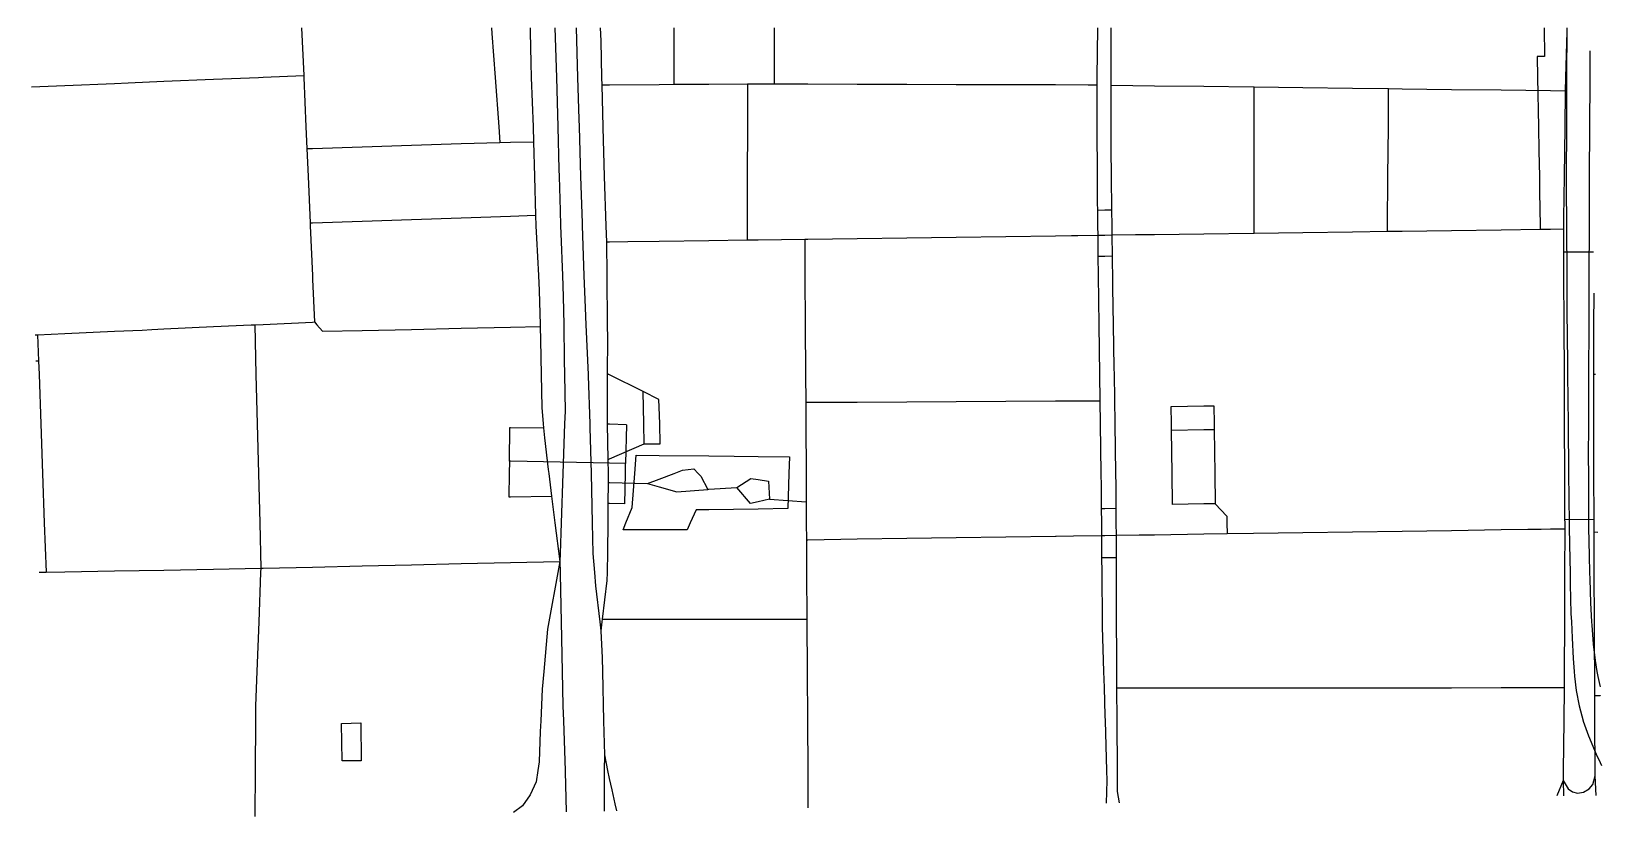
# Model space of a CAD drawing. Header units: inches. Extents: x 2 to 961, y 2 to 1072.
# Drawn here: x 10 to 961, y 2 to 478 of the extents above; entities that cross this region are included whole.
import ezdxf

# ---------------------------------------------------------------- set-up
doc = ezdxf.new("R2010")
doc.units = ezdxf.units.IN
doc.header["$MEASUREMENT"] = 0
for name, color, linetype, true_color in [('major_roads', 7, 'Continuous', 0xffffff), ('minor_roads', 7, 'Continuous', 0xffffff), ('parks', 7, 'Continuous', 0xffffff), ('paths', 7, 'Continuous', 0xffffff), ('railways', 7, 'Continuous', 0xffffff)]:
    doc.layers.add(name, color=color, linetype=linetype, true_color=true_color)

msp = doc.modelspace()

# ---------------------------------------------------------------- linework, layer by layer
at = {"layer": 'major_roads'}
for points in [[(311.86, 480, 31.97), (311.9, 477.65, 32.17)], [(311.9, 477.65, 32.17), (312.17, 458.89, 33.77)], [(326.87, 480, 34.78), (327.7, 450, 38.81)], [(340.73, 450, 45.06), (339.85, 480, 40.23)], [(354.82, 472.09, 48.88), (354.53, 480, 47.47)], [(655.43, 480, 51.99), (655.15, 450, 43.52)], [(663.72, 476.64, 52.7), (663.75, 480, 53.69)], [(663.79, 450, 44.84), (663.72, 476.64, 52.7)], [(939.77, 477.86, 11.72), (939.06, 450, 13.32)], [(939.82, 480, 11.59), (939.77, 477.86, 11.72)], [(355.31, 450, 52.69), (354.82, 472.09, 48.88)], [(312.17, 458.89, 33.77), (312.5, 450, 34.6)], [(312.5, 450, 34.6), (313.61, 420, 35.95)], [(327.7, 450, 38.81), (328.54, 420, 42.92)], [(341.48, 424.59, 51.29), (340.73, 450, 45.06)], [(355.42, 445.3, 54.34), (355.31, 450, 52.69)], [(655.15, 450, 43.52), (655.11, 445.35, 42.26)], [(663.8, 445.07, 43.38), (663.79, 450, 44.84)], [(939.06, 450, 13.32), (938.85, 441.68, 13.72)], [(355.98, 420, 63.38), (355.42, 445.3, 54.34)], [(655.11, 445.35, 42.26), (655.21, 420, 35.44)], [(663.81, 420, 35.91), (663.8, 445.07, 43.38)], [(938.85, 441.68, 13.72), (938.57, 420, 14.77)], [(313.61, 420, 35.95), (313.94, 410.9, 35.92)], [(328.54, 420, 42.92), (329.26, 394.16, 43.16)], [(341.63, 420, 52.45), (341.48, 424.59, 51.29)], [(342.63, 390, 55.09), (341.63, 420, 52.45)], [(355.98, 419.64, 63.43), (355.98, 420, 63.38)], [(356.95, 390, 68.21), (355.98, 419.64, 63.43)], [(655.21, 420, 35.44), (655.33, 390, 30.17)], [(663.81, 406.61, 33.22), (663.81, 420, 35.91)], [(938.57, 420, 14.77), (938.18, 390, 16.09)], [(313.94, 410.9, 35.92), (314.44, 390, 35.74)], [(664.02, 390, 29.89), (663.81, 406.61, 33.22)], [(329.26, 394.16, 43.16), (329.38, 390, 43.2)], [(314.44, 390, 35.74), (315, 366.49, 32.53)], [(329.38, 390, 43.2), (330, 369.35, 35.55)], [(343.57, 361.88, 44.31), (342.63, 390, 55.09)], [(357.92, 360, 55.78), (356.95, 390, 68.21)], [(655.33, 390, 30.17), (655.39, 374.07, 29.37)], [(664.26, 369.76, 28.52), (664.02, 390, 29.89)], [(938.18, 390, 16.09), (937.86, 364.79, 18.12)], [(655.39, 374.07, 29.37), (655.45, 369.53, 29.15)], [(315, 366.49, 32.53), (315.32, 360, 31.58)], [(330, 369.35, 35.55), (330.28, 360, 32.19)], [(343.63, 360, 43.59), (343.57, 361.88, 44.31)], [(655.45, 369.53, 29.15), (655.58, 360, 28.66)], [(664.38, 360, 27.84), (664.26, 369.76, 28.52)], [(937.86, 364.79, 18.12), (937.79, 360, 18.51)], [(315.32, 360, 31.58), (315.68, 352.57, 31.22)], [(315.68, 352.57, 31.22), (316.89, 330, 30.11)], [(330.28, 360, 32.19), (330.42, 355.4, 32.04)], [(330.42, 355.4, 32.04), (331.41, 330, 31.02)], [(344.63, 330, 36.38), (343.63, 360, 43.59)], [(358.24, 350.14, 51.41), (357.92, 360, 55.78)], [(510, 352.2, 24.07), (480, 351.79, 25.19)], [(540, 352.6, 25.02), (510, 352.2, 24.07)], [(570, 353.01, 26.21), (540, 352.6, 25.02)], [(600, 353.42, 28.27), (570, 353.01, 26.21)], [(630, 353.83, 30.38), (600, 353.42, 28.27)], [(639.69, 353.96, 29.84), (630, 353.83, 30.38)], [(643.69, 354.01, 29.62), (639.69, 353.96, 29.84)], [(655.65, 354.17, 28.96), (643.69, 354.01, 29.62)], [(655.58, 360, 28.66), (655.65, 354.17, 28.96)], [(660, 354.24, 28.72), (655.65, 354.17, 28.96)], [(655.65, 354.17, 28.96), (655.82, 341.63, 29.59)], [(664.45, 354.3, 28.13), (660, 354.24, 28.72)], [(664.45, 354.3, 28.13), (664.38, 360, 27.84)], [(678.57, 354.5, 26.26), (664.44, 354.3, 28.13)], [(664.63, 341.77, 28.75), (664.45, 354.3, 28.13)], [(682.21, 354.53, 25.78), (678.57, 354.5, 26.26)], [(690, 354.64, 24.75), (682.21, 354.53, 25.78)], [(720, 355.05, 20.49), (690, 354.64, 24.75)], [(750, 355.46, 17.82), (720, 355.05, 20.49)], [(750.46, 355.47, 17.82), (750, 355.46, 17.82)], [(780, 355.87, 17.58), (750.46, 355.47, 17.82)], [(810, 356.27, 19.26), (780, 355.87, 17.58)], [(831.29, 356.56, 20.09), (810, 356.27, 19.26)], [(840, 356.68, 20.42), (831.29, 356.56, 20.09)], [(870, 357.09, 20.08), (840, 356.68, 20.42)], [(900, 357.5, 18.86), (870, 357.09, 20.08)], [(923.79, 357.82, 18.72), (900, 357.5, 18.86)], [(930, 357.9, 18.69), (923.79, 357.82, 18.72)], [(937.76, 358.01, 18.72), (930, 357.9, 18.69)], [(937.79, 360, 18.51), (937.76, 358.01, 18.72)], [(937.76, 358.01, 18.72), (937.83, 344.35, 20.17)], [(360, 350.17, 52.67), (358.24, 350.14, 51.41)], [(358.44, 330, 41.99), (358.24, 350.14, 51.41)], [(371.08, 350.32, 64.45), (360, 350.17, 52.67)], [(390, 350.57, 84.66), (371.08, 350.32, 64.45)], [(420, 350.98, 90.76), (390, 350.57, 84.66)], [(443.24, 351.29, 68.09), (420, 350.98, 90.76)], [(450, 351.38, 61.49), (443.24, 351.29, 68.09)], [(478.2, 351.76, 27.38), (450, 351.38, 61.49)], [(478.19, 351.76, 27.39), (478.31, 330, 21.92)], [(480, 351.79, 25.19), (478.2, 351.76, 27.38)], [(937.83, 344.35, 20.17), (937.89, 330, 21.7)], [(655.82, 341.63, 29.59), (655.97, 330, 30.18)], [(664.69, 337.57, 28.95), (664.63, 341.77, 28.75)], [(664.8, 330, 29.32), (664.69, 337.57, 28.95)], [(316.89, 330, 30.11), (317.38, 320.79, 28.99)], [(331.41, 330, 31.02), (331.91, 317.29, 29.6)], [(345.28, 310.32, 31.81), (344.63, 330, 36.38)], [(358.74, 300, 31.17), (358.44, 330, 41.99)], [(478.31, 330, 21.92), (478.48, 300, 22.28)], [(655.97, 330, 30.18), (656.37, 300, 31.16)], [(664.91, 322.52, 29.74), (664.8, 330, 29.32)], [(937.89, 330, 21.7), (938.02, 300, 23.77)], [(317.38, 320.79, 28.99), (317.9, 300, 26.46)], [(331.91, 317.29, 29.6), (332.14, 300, 27.43)], [(665.27, 300, 30.99), (664.91, 322.52, 29.74)], [(956.3, 300, 23.25), (956.37, 319.14, 21.97)], [(345.75, 300, 29.35), (345.28, 310.32, 31.81)], [(317.9, 300, 26.46), (317.92, 298.94, 26.27)], [(317.92, 298.94, 26.27), (318.12, 290.82, 24.86)], [(332.14, 300, 27.43), (332.43, 278.54, 23.49)], [(347.11, 270, 23.22), (345.75, 300, 29.35)], [(358.83, 291.77, 29.29), (358.74, 300, 31.17)], [(478.48, 300, 22.28), (478.64, 270, 25.62)], [(656.37, 300, 31.16), (656.77, 270, 25.95)], [(665.68, 274.07, 26.82), (665.27, 300, 30.99)], [(938.02, 300, 23.77), (938.15, 270, 23.93)], [(956.18, 270, 23.6), (956.3, 300, 23.25)], [(318.12, 290.82, 24.86), (318.49, 270, 21.23)], [(358.74, 270.3, 24.32), (358.83, 291.77, 29.29)], [(332.43, 278.54, 23.49), (332.57, 270, 21.91)], [(318.49, 270, 21.23), (318.85, 249.94, 18.39)], [(332.57, 270, 21.91), (332.96, 247.8, 18.39)], [(347.15, 269.2, 23.08), (347.11, 270, 23.22)], [(348.14, 240, 18.25), (347.15, 269.2, 23.08)], [(358.66, 249.47, 20.66), (358.74, 270, 24.26)], [(358.74, 270, 24.26), (358.74, 270.3, 24.32)], [(478.64, 270, 25.62), (478.74, 253.09, 27.34)], [(656.77, 270, 25.95), (656.98, 254.08, 22.32)], [(665.74, 270, 26.16), (665.68, 274.07, 26.82)], [(666.22, 240, 19.58), (665.74, 270, 26.16)], [(938.15, 270, 23.93), (938.28, 240, 23.31)], [(956.18, 269.91, 23.6), (956.18, 270, 23.6)], [(957.15, 269.93, 23.58), (956.18, 269.91, 23.6)], [(956.23, 240, 23.16), (956.18, 269.91, 23.6)], [(318.85, 249.94, 18.39), (319.72, 240, 16.97)], [(332.96, 247.8, 18.39), (332.69, 240, 17.13)], [(358.79, 240, 19.02), (358.66, 249.47, 20.66)], [(478.74, 253.09, 27.34), (478.81, 240, 28.68)], [(656.98, 254.08, 22.32), (657.16, 240, 19.09)], [(319.72, 240, 16.97), (319.93, 237.58, 16.85)], [(332.69, 240, 17.13), (331.66, 210, 14.81)], [(348.21, 237.78, 18.04), (348.14, 240, 18.25)], [(358.79, 239.88, 19.01), (358.79, 240, 19.02)], [(359.08, 218.53, 16.67), (358.79, 239.88, 19.01)], [(478.81, 240, 28.68), (478.97, 210, 28.55)], [(657.16, 240, 19.09), (657.56, 210, 16.59)], [(666.69, 210, 16.54), (666.22, 240, 19.58)], [(938.28, 240, 23.31), (938.41, 210, 23.21)], [(956.27, 210, 23.21), (956.23, 240, 23.16)], [(319.93, 237.58, 16.85), (320.46, 231.57, 16.55)], [(320.46, 231.57, 16.55), (322.76, 212.33, 15.43)], [(348.94, 210, 15.39), (348.21, 237.78, 18.04)], [(322.76, 212.33, 15.43), (323.05, 210, 15.27)], [(323.05, 210, 15.27), (324.82, 196.13, 15.69)], [(331.66, 210, 14.81), (330.64, 180, 15.5)], [(349.2, 199.99, 15.3), (348.94, 210, 15.39)], [(359.21, 210, 15.73), (359.08, 218.53, 16.67)], [(359.29, 204.59, 15.58), (359.21, 210, 15.73)], [(478.97, 210, 28.55), (479.07, 192.74, 26.78)], [(657.56, 210, 16.59), (657.66, 202.26, 17.19)], [(666.81, 202.81, 16.92), (666.69, 210, 16.54)], [(938.41, 210, 23.21), (938.49, 191.57, 23.36)], [(956.31, 182.05, 23.9), (956.27, 210, 23.21)], [(349.63, 180, 15.09), (349.2, 199.99, 15.3)], [(359.19, 191.76, 15.22), (359.29, 204.59, 15.58)], [(657.66, 202.26, 17.19), (657.72, 196.06, 17.67)], [(666.87, 188.96, 17.66), (666.81, 202.81, 16.92)], [(324.82, 196.13, 15.69), (326.87, 180, 16.01)], [(359.11, 180, 14.89), (359.19, 191.76, 15.22)], [(479.07, 192.74, 26.78), (479.14, 180, 25.47)], [(657.72, 196.06, 17.67), (657.78, 188.77, 18.24)], [(938.49, 191.57, 23.36), (938.53, 182.23, 23.43)], [(657.78, 188.77, 18.24), (657.86, 180, 18.92)], [(666.91, 180, 18.14), (666.87, 188.96, 17.66)], [(938.53, 182.23, 23.43), (938.54, 180, 23.45)], [(956.31, 180, 23.95), (956.31, 182.05, 23.9)], [(326.87, 180, 16.01), (329.84, 156.71, 17.55)], [(330.64, 180, 15.5), (330, 161.45, 17.11)], [(350.02, 161.56, 15.92), (349.63, 180, 15.09)], [(358.99, 162.49, 15.37), (359.11, 180, 14.89)], [(479.14, 180, 25.47), (479.21, 169.64, 23.99)], [(600, 171.38, 31.06), (570, 170.95, 33.58)], [(630, 171.82, 25), (600, 171.38, 31.06)], [(630.44, 171.82, 24.91), (630, 171.82, 25)], [(641.09, 171.97, 22.89), (630.44, 171.82, 24.91)], [(657.93, 172.21, 19.7), (641.09, 171.97, 22.89)], [(657.86, 180, 18.92), (657.93, 172.21, 19.7)], [(660, 172.24, 19.31), (657.93, 172.21, 19.7)], [(657.93, 172.21, 19.7), (658.04, 159.01, 21.03)], [(666.94, 172.34, 18.8), (660, 172.24, 19.31)], [(666.94, 172.34, 18.8), (666.91, 180, 18.14)], [(680.83, 172.54, 17.79), (666.94, 172.34, 18.8)], [(666.99, 159.14, 19.94), (666.94, 172.34, 18.8)], [(689.84, 172.68, 17.15), (680.83, 172.54, 17.79)], [(690, 172.68, 17.14), (689.84, 172.68, 17.15)], [(720, 173.11, 16.98), (690, 172.68, 17.14)], [(734.14, 173.32, 17.22), (720, 173.11, 16.98)], [(750, 173.55, 17.49), (734.14, 173.32, 17.22)], [(780, 173.99, 17.86), (750, 173.55, 17.49)], [(810, 174.43, 17.81), (780, 173.99, 17.86)], [(840, 174.86, 18.1), (810, 174.43, 17.81)], [(870, 175.3, 19.33), (840, 174.86, 18.1)], [(900, 175.74, 21.3), (870, 175.3, 19.33)], [(916.28, 175.98, 22.29), (900, 175.74, 21.3)], [(924.39, 176.09, 22.77), (916.28, 175.98, 22.29)], [(930, 176.17, 23.11), (924.39, 176.09, 22.77)], [(938.56, 176.3, 23.4), (930, 176.17, 23.11)], [(938.56, 176.3, 23.4), (938.46, 150, 23.03)], [(938.54, 180, 23.45), (938.56, 176.3, 23.4)], [(956.31, 174.58, 23.99), (956.31, 180, 23.95)], [(956.38, 162.09, 24.08), (956.31, 174.58, 23.99)], [(358.63, 150, 15.75), (358.99, 162.49, 15.37)], [(480, 169.65, 24.07), (479.21, 169.64, 23.99)], [(479.21, 169.64, 23.99), (479.32, 150, 21.19)], [(510, 170.08, 27.94), (480, 169.65, 24.07)], [(540, 170.51, 31.91), (510, 170.08, 27.94)], [(570, 170.95, 33.58), (540, 170.51, 31.91)], [(956.45, 150, 24.17), (956.38, 162.09, 24.08)], [(120, 152.02, 32.1), (148.67, 152.55, 32.3)], [(148.67, 152.55, 32.3), (150, 152.58, 32.31)], [(150, 152.58, 32.31), (180, 153.27, 34.1)], [(180, 153.27, 34.1), (210, 153.96, 36.47)], [(210, 153.96, 36.47), (240, 154.65, 36.42)], [(240, 154.65, 36.42), (270, 155.34, 32.23)], [(270, 155.34, 32.23), (300, 156.03, 24.14)], [(300, 156.03, 24.14), (329.84, 156.71, 17.55)], [(329.84, 156.71, 17.55), (328.63, 150, 18.42)], [(330, 161.45, 17.11), (329.84, 156.71, 17.55)], [(329.84, 156.71, 17.55), (329.98, 150, 18.1)], [(350.98, 150, 16.37), (350.02, 161.56, 15.92)], [(658.04, 159.01, 21.03), (658.12, 150, 21.94)], [(667.01, 151.4, 20.61), (666.99, 159.14, 19.94)], [(14.34, 150.1, 37.89), (18.56, 150.13, 37.45)], [(18.56, 150.13, 37.45), (30, 150.34, 36.25)], [(30, 150.34, 36.25), (60, 150.9, 34.23)], [(60, 150.9, 34.23), (90, 151.46, 33)], [(90, 151.46, 33), (120, 152.02, 32.1)], [(328.63, 150, 18.42), (323.22, 120, 22.98)], [(329.98, 150, 18.1), (330, 149.03, 18.2)], [(330, 149.03, 18.2), (330.61, 120, 21.18)], [(351.65, 141.82, 16.75), (350.98, 150, 16.37)], [(355.65, 121.67, 17.19), (358.49, 145.15, 15.93)], [(358.49, 145.15, 15.93), (358.63, 150, 15.75)], [(479.32, 150, 21.19), (479.48, 121.76, 18.01)], [(658.12, 150, 21.94), (658.38, 120, 22.17)], [(667.01, 150, 20.73), (667.01, 151.4, 20.61)], [(667.11, 120, 21.27), (667.01, 150, 20.73)], [(938.46, 150, 23.03), (938.35, 120, 21.26)], [(956.61, 120, 22.88), (956.45, 150, 24.17)], [(354.16, 120, 17.5), (351.65, 141.82, 16.75)], [(322.42, 115.57, 23.41), (320.1, 90, 25.18)], [(323.22, 120, 22.98), (322.42, 115.57, 23.41)], [(330.61, 120, 21.18), (331.25, 90, 22.99)], [(354.79, 114.58, 17.64), (354.16, 120, 17.5)], [(354.79, 114.58, 17.64), (355.44, 120, 17.3)], [(355.67, 98.33, 18.22), (354.79, 114.58, 17.64)], [(355.44, 120, 17.3), (355.65, 121.67, 17.19)], [(479.48, 121.76, 18.01), (479.49, 120, 17.82)], [(479.49, 120, 17.82), (479.66, 90, 16.05)], [(658.38, 120, 22.17), (658.4, 116.96, 22.09)], [(658.4, 116.96, 22.09), (659.18, 90, 21.38)], [(667.17, 100.57, 20.95), (667.11, 120, 21.27)], [(938.35, 120, 21.26), (938.24, 90, 18.4)], [(956.7, 103.95, 21.39), (956.61, 120, 22.88)], [(355.86, 90, 18.56), (355.67, 98.33, 18.22)], [(667.23, 90, 20.77), (667.17, 100.57, 20.95)], [(956.78, 90, 20.1), (956.7, 103.95, 21.39)], [(320.1, 90, 25.18), (319.13, 79.32, 25.28)], [(331.25, 90, 22.99), (331.69, 69.13, 23.07)], [(356.54, 60, 19.33), (355.86, 90, 18.56)], [(479.66, 90, 16.05), (479.82, 60, 16.67)], [(659.18, 90, 21.38), (659.47, 80.25, 21.4)], [(667.29, 79.85, 20.83), (667.23, 90, 20.77)], [(938.24, 90, 18.4), (938.21, 79.99, 17.34)], [(956.86, 75.46, 18.43), (956.78, 90, 20.1)], [(319.13, 79.32, 25.28), (318.21, 60, 25.25)], [(659.47, 80.25, 21.4), (660, 63.18, 21.43)], [(667.4, 60, 20.93), (667.29, 79.85, 20.83)], [(938.21, 79.99, 17.34), (938, 60, 15.22)], [(331.69, 69.13, 23.07), (331.99, 60, 23.1)], [(956.9, 60, 16.64), (956.86, 75.46, 18.43)], [(318.21, 60, 25.25), (317.92, 53.68, 25.39)], [(331.99, 60, 23.1), (332.98, 30, 23.87)], [(357.01, 39.37, 19.98), (356.54, 60, 19.33)], [(479.82, 60, 16.67), (479.99, 30, 18.71)], [(660, 63.18, 21.43), (660.1, 60, 21.44)], [(660.1, 60, 21.44), (661.04, 30, 21.63)], [(667.57, 30, 21.22), (667.4, 60, 20.93)], [(938, 60, 15.22), (937.68, 30, 12.36)], [(956.99, 30, 13.37), (956.9, 60, 16.64)], [(317.92, 53.68, 25.39), (317.2, 35.2, 25.76)], [(356.97, 30, 20.31), (357.01, 39.37, 19.98)], [(358.97, 30, 20.02), (357.01, 39.37, 19.98)], [(316.43, 30, 25.92), (315.43, 23.18, 26.02)], [(317.2, 35.2, 25.76), (316.43, 30, 25.92)], [(332.98, 30, 23.87), (333.01, 29.31, 23.88)], [(333.01, 29.31, 23.88), (333.68, 5.02, 24.26)], [(356.88, 8.44, 21.09), (356.97, 30, 20.31)], [(360, 25.09, 20.05), (358.97, 30, 20.02)], [(479.99, 30, 18.71), (480, 28.76, 18.79)], [(480, 28.76, 18.79), (480.12, 7.34, 20.19)], [(661.04, 30, 21.63), (661.23, 24, 21.8)], [(667.65, 17.24, 21.59), (667.57, 30, 21.22)], [(937.68, 30, 12.36), (937.61, 23.87, 11.91)], [(956.99, 26.83, 13.09), (956.99, 30, 13.37)], [(315.43, 23.18, 26.02), (311.78, 15.19, 26.35)], [(361.42, 18.29, 20.16), (360, 25.09, 20.05)], [(661.23, 24, 21.8), (660.81, 10.21, 22.26)], [(937.61, 23.87, 11.91), (933.79, 14.53, 11.07)], [(937.61, 23.87, 11.91), (937.77, 14.6, 11.24)], [(937.61, 23.87, 11.91), (940.69, 18.92, 11.68)], [(953.35, 18.78, 12.22), (955.54, 21.53, 12.56)], [(955.54, 21.53, 12.56), (956.99, 26.83, 13.09)], [(957.55, 14.91, 12.07), (956.99, 26.83, 13.09)], [(311.78, 15.19, 26.35), (307.19, 8.54, 26.69)], [(363.32, 9.78, 20.28), (361.42, 18.29, 20.16)], [(364.25, 5.51, 20.35), (363.32, 9.78, 20.28)], [(668.76, 10.33, 21.72), (667.65, 17.24, 21.59)], [(940.69, 18.92, 11.68), (943.28, 17.08, 11.65)], [(943.28, 17.08, 11.65), (946.38, 16.3, 11.72)], [(946.38, 16.3, 11.72), (949.96, 16.86, 11.92)], [(949.96, 16.86, 11.92), (953.35, 18.78, 12.22)], [(307.19, 8.54, 26.69), (301.83, 4.52, 27.07)], [(356.95, 5.39, 21.19), (356.88, 8.44, 21.09)]]:
    msp.add_polyline3d(points, dxfattribs=at)
at = {"layer": 'minor_roads'}
for points in [[(173.38, 480, 37.2), (174.63, 451.14, 36.52)], [(459.7, 480, 26.48), (459.63, 450, 24.13)], [(68.22, 446.71, 29.41), (90, 447.62, 29.13)], [(90, 447.62, 29.13), (120, 448.87, 30.09)], [(120, 448.87, 30.09), (147.23, 450, 33.27)], [(147.23, 450, 33.27), (150, 450.12, 33.6)], [(150, 450.12, 33.6), (174.63, 451.14, 36.52)], [(174.63, 451.14, 36.52), (174.68, 450, 36.5)], [(174.68, 450, 36.5), (175.98, 420, 38.54)], [(459.63, 450, 24.13), (459.62, 445.85, 24.17)], [(9.69, 444.27, 29.08), (30, 445.11, 29.59)], [(30, 445.11, 29.59), (60, 446.37, 29.52)], [(60, 446.37, 29.52), (68.22, 446.71, 29.41)], [(443.6, 445.89, 29.58), (443.5, 420, 32.74)], [(450, 445.87, 23.52), (443.6, 445.89, 29.58)], [(459.62, 445.85, 24.17), (450, 445.87, 23.52)], [(480, 445.8, 25.55), (459.62, 445.85, 24.17)], [(510, 445.72, 29.16), (480, 445.8, 25.55)], [(540, 445.65, 32.25), (510, 445.72, 29.16)], [(570, 445.57, 34.37), (540, 445.65, 32.25)], [(600, 445.5, 36.42), (570, 445.57, 34.37)], [(630, 445.42, 38.89), (600, 445.5, 36.42)], [(649.82, 445.37, 41.55), (630, 445.42, 38.89)], [(655.11, 445.35, 42.26), (649.82, 445.37, 41.55)], [(690, 444.75, 46.97), (663.8, 445.07, 43.38)], [(720, 444.38, 51.43), (690, 444.75, 46.97)], [(750, 444, 44.93), (720, 444.38, 51.43)], [(750.47, 444, 44.78), (750, 444, 44.93)], [(780, 443.63, 35.3), (750.47, 444, 44.78)], [(750.47, 420, 32.2), (750.47, 444, 44.78)], [(810, 443.26, 25.06), (780, 443.63, 35.3)], [(831.87, 443, 18.82), (810, 443.26, 25.06)], [(831.72, 420, 18.29), (831.87, 443, 18.82)], [(840, 442.89, 16.51), (831.87, 443, 18.82)], [(870, 442.52, 12.41), (840, 442.89, 16.51)], [(900, 442.15, 11.54), (870, 442.52, 12.41)], [(930, 441.78, 13.08), (900, 442.15, 11.54)], [(938.85, 441.68, 13.72), (930, 441.78, 13.08)], [(175.98, 420, 38.54), (176.55, 406.85, 40.11)], [(443.5, 420, 32.74), (443.38, 390, 55.64)], [(750.47, 390, 21.35), (750.47, 420, 32.2)], [(831.51, 390, 18.67), (831.72, 420, 18.29)], [(240, 408.9, 35.95), (270, 409.86, 30.99)], [(270, 409.86, 30.99), (293.48, 410.62, 29.63)], [(293.48, 410.62, 29.63), (300, 410.71, 29.27)], [(300, 410.71, 29.27), (313.94, 410.9, 35.92)], [(176.55, 406.85, 40.11), (180, 406.96, 40.64)], [(176.55, 406.85, 40.11), (177.28, 390, 42.14)], [(180, 406.96, 40.64), (210, 407.93, 40.94)], [(210, 407.93, 40.94), (240, 408.9, 35.95)], [(177.28, 390, 42.14), (178.5, 361.76, 43.59)], [(443.38, 390, 55.64), (443.27, 360, 76.98)], [(750.47, 360, 17.83), (750.47, 390, 21.35)], [(831.31, 360, 20.01), (831.51, 390, 18.67)], [(178.5, 361.76, 43.59), (180, 361.81, 43.93)], [(178.5, 361.76, 43.59), (178.58, 360, 43.69)], [(180, 361.81, 43.93), (210, 362.85, 44.79)], [(210, 362.85, 44.79), (240, 363.89, 40.43)], [(240, 363.89, 40.43), (270, 364.93, 34.02)], [(270, 364.93, 34.02), (300, 365.97, 30.67)], [(300, 365.97, 30.67), (315, 366.49, 32.53)], [(178.58, 360, 43.69), (179.89, 330, 32.9)], [(443.27, 360, 76.98), (443.24, 351.29, 68.09)], [(750.47, 355.47, 17.82), (750.47, 360, 17.83)], [(831.29, 356.56, 20.09), (831.31, 360, 20.01)], [(179.89, 330, 32.9), (180, 327.43, 32.17)], [(180, 327.43, 32.17), (181.12, 301.8, 24.89)], [(30, 294.73, 29.41), (60, 296.13, 29.95)], [(60, 296.13, 29.95), (76.82, 296.91, 29.05)], [(76.82, 296.91, 29.05), (82.68, 297.19, 28.74)], [(82.68, 297.19, 28.74), (90, 297.54, 28.36)], [(90, 297.54, 28.36), (120, 298.94, 25.28)], [(120, 298.94, 25.28), (142.8, 300, 22.91)], [(142.8, 300, 22.91), (144.98, 300.1, 22.69)], [(144.98, 300.1, 22.69), (150, 300.34, 22.21)], [(144.98, 300.1, 22.69), (144.98, 300, 22.67)], [(144.98, 300, 22.67), (145.73, 270, 20.68)], [(150, 300.34, 22.21), (180, 301.74, 24.74)], [(180, 301.74, 24.74), (181.12, 301.8, 24.89)], [(181.12, 301.8, 24.89), (182.65, 300, 24.55)], [(182.65, 300, 24.55), (185.94, 296.14, 24.53)], [(185.94, 296.14, 24.53), (210, 296.65, 27.38)], [(210, 296.65, 27.38), (240, 297.29, 27.99)], [(240, 297.29, 27.99), (270, 297.93, 25.76)], [(270, 297.93, 25.76), (300, 298.56, 25.23)], [(300, 298.56, 25.23), (317.93, 298.95, 26.28)], [(12.07, 293.89, 28.68), (13.48, 293.95, 28.73)], [(13.48, 293.95, 28.73), (30, 294.73, 29.41)], [(13.48, 293.95, 28.73), (14.04, 278.23, 29.73)], [(12.32, 278.15, 29.69), (14.04, 278.23, 29.73)], [(14.04, 278.23, 29.73), (14.33, 270, 30.25)], [(14.33, 270, 30.25), (15.39, 240, 32.23)], [(145.73, 270, 20.68), (146.48, 240, 21.92)], [(359.35, 270, 24.31), (358.74, 270.3, 24.32)], [(360, 269.68, 24.31), (359.35, 270, 24.31)], [(380.34, 259.58, 24.53), (360, 269.68, 24.31)], [(389.85, 254.87, 24.6), (380.34, 259.58, 24.53)], [(380.66, 240, 21.02), (380.34, 259.58, 24.53)], [(390, 250.17, 23.75), (389.85, 254.87, 24.6)], [(390.32, 240, 21.91), (390, 250.17, 23.75)], [(478.74, 253.09, 27.34), (480, 253.1, 27.4)], [(480, 253.1, 27.4), (510, 253.27, 28.61)], [(510, 253.27, 28.61), (540, 253.43, 27.32)], [(540, 253.43, 27.32), (570, 253.6, 23.32)], [(570, 253.6, 23.32), (600, 253.77, 18.54)], [(600, 253.77, 18.54), (630, 253.93, 18.49)], [(630, 253.93, 18.49), (656.98, 254.08, 22.32)], [(700.2, 250.63, 21.67), (720, 250.91, 21.37)], [(700.36, 240, 20.45), (700.2, 250.63, 21.67)], [(720, 250.91, 21.37), (726.04, 251, 21.25)], [(726.04, 251, 21.25), (726.19, 240, 20.65)], [(15.39, 240, 32.23), (16.45, 210, 34.25)], [(146.48, 240, 21.92), (147.23, 210, 26.23)], [(380.85, 227.84, 19.61), (380.66, 240, 21.02)], [(390.69, 227.99, 20.51), (390.32, 240, 21.91)], [(700.41, 236.23, 20.09), (700.36, 240, 20.45)], [(726.19, 240, 20.65), (726.23, 236.63, 20.41)], [(700.41, 236.23, 20.09), (720, 236.53, 20.39)], [(700.78, 210, 17.6), (700.41, 236.23, 20.09)], [(720, 236.53, 20.39), (726.23, 236.63, 20.41)], [(726.23, 236.63, 20.41), (726.62, 210, 18.54)], [(359.09, 218.53, 16.67), (360, 218.92, 16.76)], [(360, 218.92, 16.76), (380.85, 227.84, 19.61)], [(380.85, 227.84, 19.61), (390, 227.98, 20.44)], [(390, 227.98, 20.44), (390.69, 227.99, 20.51)], [(16.45, 210, 34.25), (17.51, 180, 36.1)], [(147.23, 210, 26.23), (147.98, 180, 30.47)], [(701.04, 191.25, 17.17), (700.78, 210, 17.6)], [(726.62, 210, 18.54), (726.88, 191.62, 17.67)], [(720, 191.52, 17.5), (701.04, 191.25, 17.17)], [(726.88, 191.62, 17.67), (720, 191.52, 17.5)], [(726.88, 191.62, 17.67), (733.84, 184.06, 17.49)], [(733.84, 184.06, 17.49), (733.95, 180, 17.29)], [(17.51, 180, 36.1), (18.56, 150.13, 37.45)], [(147.98, 180, 30.47), (148.67, 152.55, 32.3)], [(733.95, 180, 17.29), (734.14, 173.32, 17.22)], [(956.31, 174.58, 23.99), (958.66, 174.43, 24.07)], [(148.67, 152.55, 32.3), (148.57, 150, 32.47)], [(148.57, 150, 32.47), (147.43, 120, 31.56)], [(147.43, 120, 31.56), (146.28, 90, 29.2)], [(355.65, 121.67, 17.19), (360, 121.67, 16.53)], [(360, 121.67, 16.53), (390, 121.69, 15.44)], [(390, 121.69, 15.44), (420, 121.71, 16.13)], [(420, 121.71, 16.13), (450, 121.73, 16.97)], [(450, 121.73, 16.97), (479.48, 121.76, 18.01)], [(146.28, 90, 29.2), (145.49, 69.25, 27.84)], [(690, 79.86, 19.17), (667.29, 79.85, 20.83)], [(720, 79.87, 17.49), (690, 79.86, 19.17)], [(750, 79.89, 16.08), (720, 79.87, 17.49)], [(780, 79.91, 15.18), (750, 79.89, 16.08)], [(810, 79.92, 14.73), (780, 79.91, 15.18)], [(840, 79.94, 14.37), (810, 79.92, 14.73)], [(870, 79.96, 14.17), (840, 79.94, 14.37)], [(900, 79.97, 14.82), (870, 79.96, 14.17)], [(930, 79.99, 16.63), (900, 79.97, 14.82)], [(938.21, 79.99, 17.34), (930, 79.99, 16.63)], [(145.49, 69.25, 27.84), (145.43, 60, 27.23)], [(956.86, 75.46, 18.43), (960, 75.33, 18.68)], [(960, 75.33, 18.68), (960.24, 75.31, 18.67)], [(145.43, 60, 27.23), (145.24, 30, 26.29)], [(145.24, 30, 26.29), (145.06, 2.03, 25.95)]]:
    msp.add_polyline3d(points, dxfattribs=at)
at = {"layer": 'parks'}
for points in [[(375.25, 210, 17.04), (376.13, 221.09, 18.41)], [(376.13, 221.09, 18.41), (390, 220.93, 19.6)], [(390, 220.93, 19.6), (420, 220.57, 22.37)], [(420, 220.57, 22.37), (435.33, 220.39, 23.95)], [(435.33, 220.39, 23.95), (450, 220.22, 25.47)], [(450, 220.22, 25.47), (468.96, 220.01, 27.51)], [(468.96, 220.01, 27.51), (468.61, 210, 27.26)], [(373.6, 189.32, 16.09), (375.25, 210, 17.04)], [(468.61, 210, 27.26), (467.85, 188.69, 25.05)], [(369.86, 180, 15.49), (373.6, 189.32, 16.09)], [(412.42, 187.87, 19.32), (408.81, 180, 18.51)], [(420, 187.98, 20.06), (412.42, 187.87, 19.32)], [(450, 188.42, 22.95), (420, 187.98, 20.06)], [(467.85, 188.69, 25.05), (450, 188.42, 22.95)], [(368.2, 175.89, 15.43), (369.86, 180, 15.49)], [(390, 175.88, 16.64), (368.2, 175.89, 15.43)], [(406.91, 175.87, 18.14), (390, 175.88, 16.64)], [(408.81, 180, 18.51), (406.91, 175.87, 18.14)], [(197.47, 58.51, 27.71), (209.26, 58.79, 28.25)], [(197.93, 35.89, 26.02), (197.47, 58.51, 27.71)], [(209.26, 58.79, 28.25), (209.54, 35.89, 26.28)], [(209.54, 35.89, 26.28), (197.93, 35.89, 26.02)]]:
    msp.add_polyline3d(points, dxfattribs=at)
at = {"layer": 'paths'}
for points in [[(288.38, 480, 29.54), (288.64, 476.55, 29.63)], [(288.64, 476.55, 29.63), (290.59, 450, 30.48)], [(399.14, 450, 65.36), (399.12, 480, 60.45)], [(926.05, 480, 10.74), (926.31, 462.7, 11.74)], [(926.31, 462.7, 11.74), (921.87, 462.63, 11.51)], [(921.87, 462.63, 11.51), (922.11, 450, 12.24)], [(290.59, 450, 30.48), (292.79, 420, 29.74)], [(399.15, 445.6, 67.18), (399.14, 450, 65.36)], [(922.11, 450, 12.24), (922.66, 420, 13.86)], [(360, 445.33, 56.9), (355.42, 445.3, 54.34)], [(390, 445.53, 73.86), (360, 445.33, 56.9)], [(399.15, 445.6, 67.18), (390, 445.53, 73.86)], [(420, 445.73, 51.97), (399.15, 445.6, 67.18)], [(443.6, 445.89, 29.58), (420, 445.73, 51.97)], [(292.79, 420, 29.74), (293.48, 410.62, 29.63)], [(922.66, 420, 13.86), (922.92, 405.53, 14.68)], [(922.92, 405.53, 14.68), (923.21, 390, 15.54)], [(923.21, 390, 15.54), (923.38, 380.67, 16.45)], [(923.38, 380.67, 16.45), (923.76, 360, 18.46)], [(655.45, 369.53, 29.15), (660, 369.65, 28.93)], [(660, 369.65, 28.93), (664.26, 369.76, 28.52)], [(923.76, 360, 18.46), (923.79, 357.82, 18.72)], [(937.83, 344.35, 20.17), (955.97, 344.34, 20.02)], [(655.82, 341.63, 29.59), (660, 341.69, 29.39)], [(660, 341.69, 29.39), (664.63, 341.77, 28.75)], [(360, 239.83, 19.09), (358.8, 239.89, 19.01)], [(370.24, 239.36, 19.98), (360, 239.83, 19.09)], [(370.24, 239.36, 19.98), (369.69, 216.02, 17.26)], [(299.27, 217.37, 17.13), (299.54, 237.73, 17.09)], [(299.54, 237.73, 17.09), (300, 237.73, 17.04)], [(300, 237.73, 17.04), (319.93, 237.58, 16.85)], [(299.17, 210, 17.15), (298.97, 195.75, 18.75)], [(299.27, 217.37, 17.13), (299.17, 210, 17.15)], [(300, 217.36, 17.01), (299.27, 217.37, 17.13)], [(330, 216.78, 15.25), (300, 217.36, 17.01)], [(360, 216.2, 16.45), (330, 216.78, 15.25)], [(369.69, 216.02, 17.26), (360, 216.2, 16.45)], [(369.1, 191.57, 15.86), (369.54, 210, 16.56)], [(369.54, 210, 16.56), (369.69, 216.02, 17.26)], [(390, 206.56, 18.11), (399.04, 210, 19.24)], [(399.04, 210, 19.24), (404.05, 211.91, 19.97)], [(404.05, 211.91, 19.97), (411, 212.84, 20.77)], [(411, 212.84, 20.77), (413.68, 210, 20.78)], [(413.68, 210, 20.78), (415.17, 208.42, 20.84)], [(359.29, 204.59, 15.58), (360, 204.57, 15.6)], [(360, 204.57, 15.6), (382.87, 203.84, 17.4)], [(382.87, 203.84, 17.4), (390, 206.56, 18.11)], [(382.87, 203.84, 17.4), (390, 201.84, 17.87)], [(390, 201.84, 17.87), (400.77, 198.83, 18.8)], [(400.77, 198.83, 18.8), (419.4, 200.34, 20.78)], [(415.17, 208.42, 20.84), (419.4, 200.34, 20.78)], [(419.4, 200.34, 20.78), (420, 200.38, 20.84)], [(420, 200.38, 20.84), (437, 201.43, 22.75)], [(437, 201.43, 22.75), (445.52, 206.86, 24.15)], [(445.35, 191.79, 22.81), (437, 201.43, 22.75)], [(445.52, 206.86, 24.15), (450, 206.25, 24.6)], [(450, 206.25, 24.6), (456.19, 205.4, 25.28)], [(456.19, 205.4, 25.28), (456.77, 194.42, 24.31)], [(298.97, 195.75, 18.75), (300, 195.77, 18.53)], [(300, 195.77, 18.53), (324.82, 196.13, 15.69)], [(360, 191.75, 15.22), (359.2, 191.77, 15.22)], [(369.1, 191.57, 15.86), (360, 191.75, 15.22)], [(450, 192.86, 23.36), (445.35, 191.79, 22.81)], [(456.77, 194.42, 24.31), (450, 192.86, 23.36)], [(456.77, 194.42, 24.31), (479.08, 192.75, 26.78)], [(657.79, 188.78, 18.24), (660, 188.82, 17.88)], [(660, 188.82, 17.88), (666.87, 188.96, 17.66)], [(938.54, 182.24, 23.43), (956.31, 182.05, 23.9)], [(658.04, 159.01, 21.03), (660, 159.04, 20.66)], [(660, 159.04, 20.66), (666.99, 159.14, 19.94)]]:
    msp.add_polyline3d(points, dxfattribs=at)
at = {"layer": 'railways'}
for points in [[(939.95, 480, 11.6), (939.71, 450, 13.37)], [(953.9, 450, 14.42), (954.03, 466.07, 13.41)], [(939.71, 450, 13.37), (939.69, 446.65, 13.54)], [(953.78, 420, 15.8), (953.89, 448.55, 14.49)], [(953.89, 448.55, 14.49), (953.9, 450, 14.42)], [(939.69, 446.65, 13.54), (939.61, 420, 14.84)], [(939.61, 420, 14.84), (939.52, 390, 16.16)], [(953.67, 390, 16.92), (953.78, 420, 15.8)], [(939.52, 390, 16.16), (939.5, 383.74, 16.66)], [(939.5, 383.74, 16.66), (939.63, 360, 18.53)], [(953.55, 360, 18.65), (953.67, 390, 16.92)], [(939.63, 360, 18.53), (939.79, 330, 21.65)], [(953.44, 330, 21.32), (953.55, 360, 18.65)], [(939.79, 330, 21.65), (939.95, 301.14, 23.63)], [(953.32, 300, 23.34), (953.44, 330, 21.32)], [(939.95, 301.14, 23.63), (939.96, 300, 23.71)], [(939.96, 300, 23.71), (940.29, 270, 23.89)], [(953.21, 270, 23.66), (953.32, 299.78, 23.34)], [(953.32, 299.78, 23.34), (953.32, 300, 23.34)], [(940.29, 270, 23.89), (940.61, 240, 23.29)], [(953.1, 240, 23.18), (953.21, 270, 23.66)], [(940.61, 240, 23.29), (940.94, 210, 23.21)], [(953.02, 219.35, 23.2), (953.1, 240, 23.18)], [(953.08, 210, 23.21), (953.02, 219.35, 23.2)], [(940.94, 210, 23.21), (941.26, 180, 23.52)], [(953.27, 180, 23.87), (953.08, 210, 23.21)], [(941.26, 180, 23.52), (941.3, 176.93, 23.49)], [(941.3, 176.93, 23.49), (941.66, 157.86, 23.31)], [(953.28, 177.16, 23.88), (953.27, 180, 23.87)], [(953.55, 160.15, 23.95), (953.28, 177.16, 23.88)], [(941.66, 157.86, 23.31), (941.79, 150, 23.24)], [(953.84, 150, 24.01), (953.55, 160.15, 23.95)], [(941.79, 150, 23.24), (941.92, 142.86, 22.85)], [(941.92, 142.86, 22.85), (942.36, 125.14, 21.9)], [(953.95, 145.97, 23.83), (953.84, 150, 24.01)], [(954.49, 131.51, 23.21), (953.95, 145.97, 23.83)], [(942.36, 125.14, 21.9), (942.58, 120, 21.64)], [(955.04, 120, 22.74), (954.49, 131.51, 23.21)], [(942.58, 120, 21.64), (942.99, 110.32, 20.76)], [(955.14, 117.97, 22.56), (955.04, 120, 22.74)], [(955.95, 106.43, 21.56), (955.14, 117.97, 22.56)], [(942.99, 110.32, 20.76), (943.63, 97.79, 19.63)], [(957.14, 96.67, 20.76), (955.95, 106.43, 21.56)], [(943.63, 97.79, 19.63), (944.22, 90, 18.95)], [(958.3, 90, 20.24), (957.14, 96.67, 20.76)], [(944.22, 90, 18.95), (944.44, 87.18, 18.66)], [(944.44, 87.18, 18.66), (945.58, 78.4, 17.8)], [(958.84, 86.89, 19.93), (958.3, 90, 20.24)], [(960, 81.48, 19.4), (958.84, 86.89, 19.93)], [(945.58, 78.4, 17.8), (947.25, 69.06, 16.92)], [(960.15, 80.77, 19.31), (960, 81.48, 19.4)], [(947.25, 69.06, 16.92), (949.68, 60, 16.1)], [(949.68, 60, 16.1), (949.74, 59.79, 16.08)], [(949.74, 59.79, 16.08), (952.95, 50.95, 15.38)], [(952.95, 50.95, 15.38), (957.6, 39.97, 14.49)], [(957.6, 39.97, 14.49), (960, 34.91, 14.07)], [(960, 34.91, 14.07), (960.91, 32.98, 13.86)]]:
    msp.add_polyline3d(points, dxfattribs=at)

doc.saveas('drawing.dxf')
